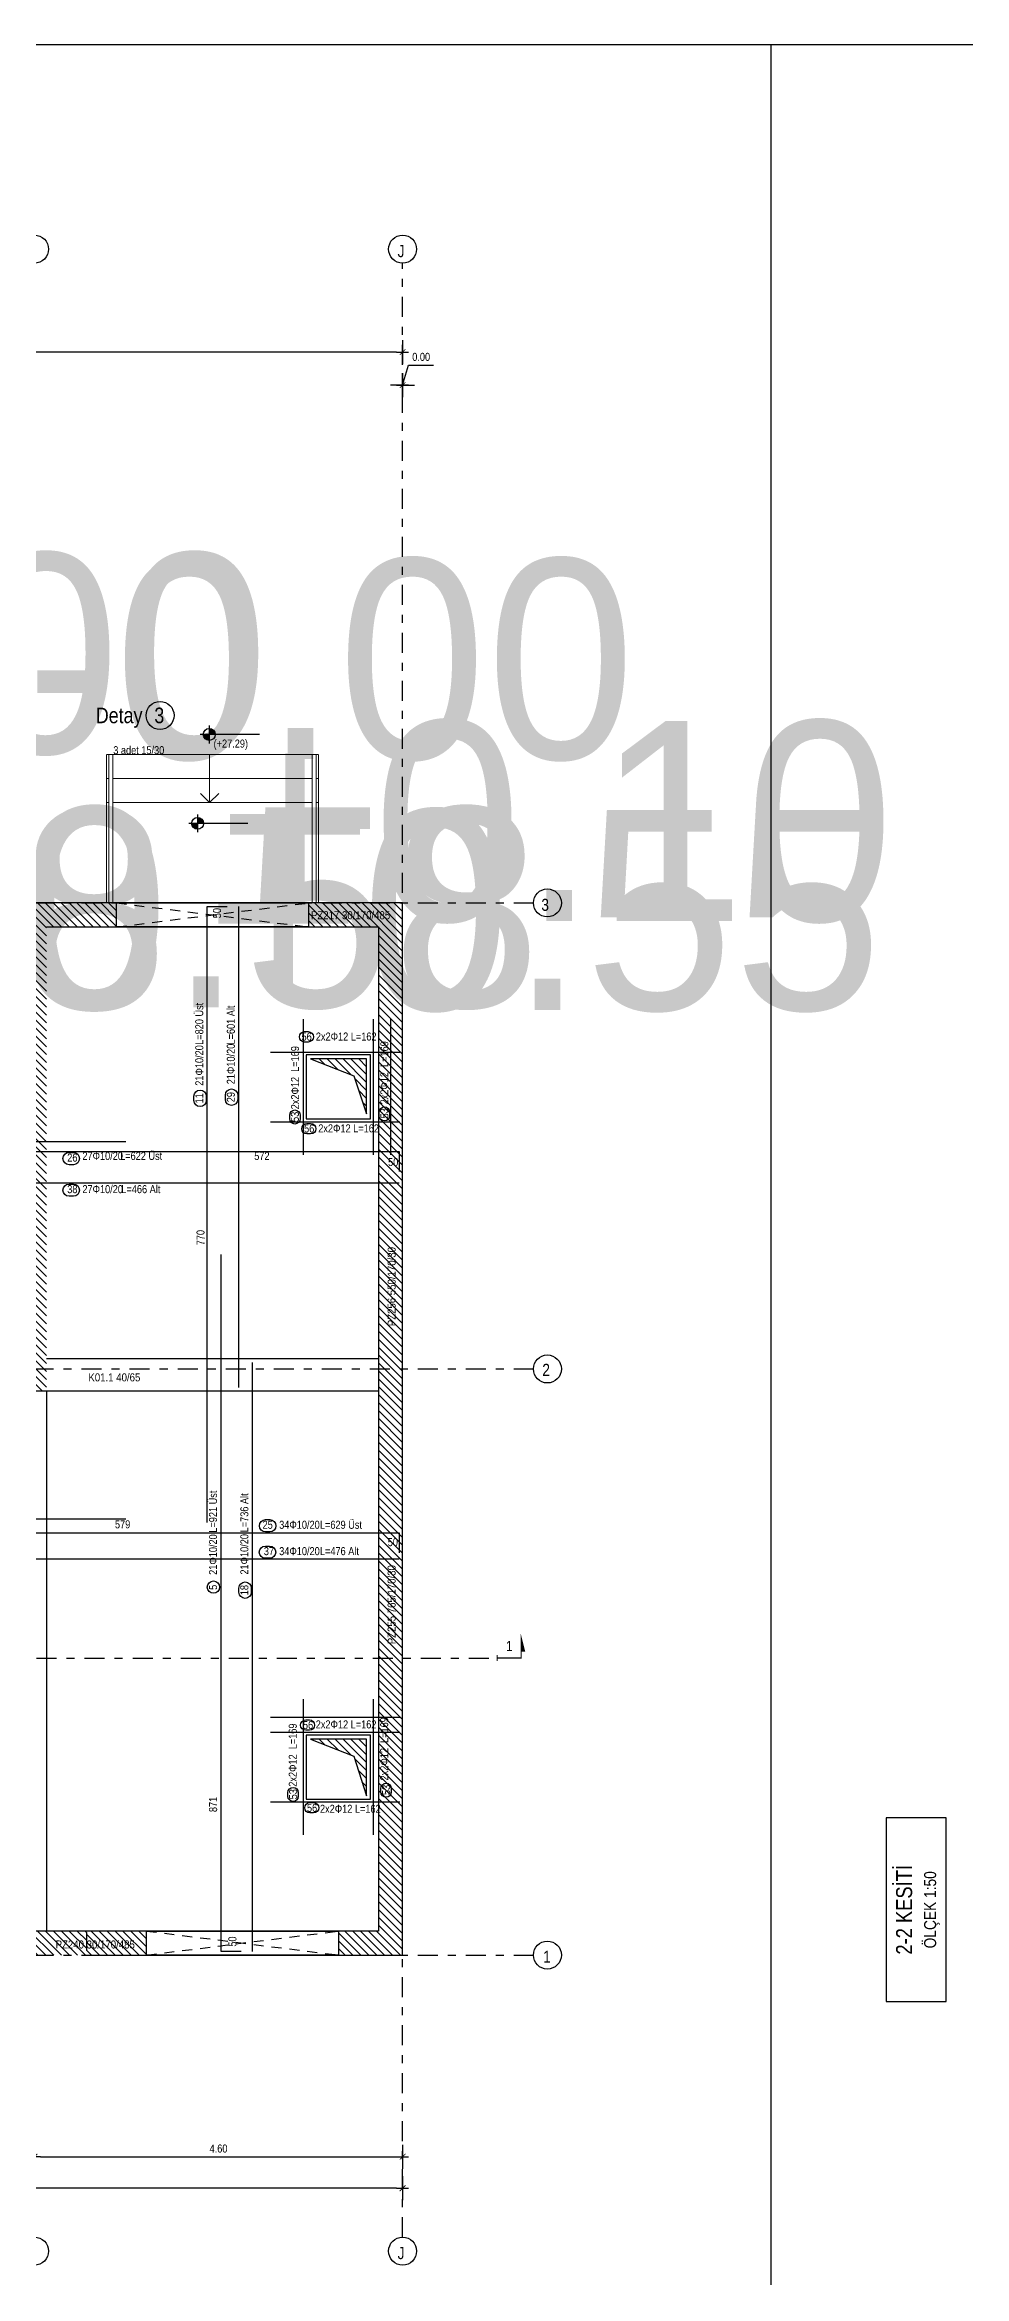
# Model space of a CAD drawing. Header units: metres. Extents: x 419734 to 420376, y 4564732 to 4565123.
# Drawn here: x 419975.08 to 419986.57, y 4565094.96 to 4565122.85 of the extents above; entities that cross this region are included whole.
import ezdxf
from ezdxf.enums import TextEntityAlignment as Align

# ---------------------------------------------------------------- set-up
doc = ezdxf.new("R2018")
doc.units = ezdxf.units.M
for name, pattern in [('CONTINUA', [0]), ('NASCOSTA', [0.375, 0.25, -0.125]), ('TRATTO-PUNTO', [1, 0.5, -0.25, 0, -0.25])]:
    doc.linetypes.add(name, pattern=pattern)
doc.layers.get('Defpoints').update_dxf_attribs({"color": 5})
for name, color, linetype in [("07-ENTITA' COPRENTE", 7, 'Continuous'), ('07-TITOLI', 4, 'CONTINUA'), ('SW_ASSI', 7, 'TRATTO-PUNTO'), ('SW_CANDELE', 252, 'Continuous'), ('SW_DIM', 33, 'Continuous'), ('SW_DIR', 33, 'Continuous'), ('SW_MAGRONE', 2, 'Continuous'), ('SW_QUOTE', 1, 'Continuous'), ('SW_SEZIONI-ARMATURA', 3, 'Continuous'), ('SW_SOTTILE_02', 1, 'Continuous'), ('SW_TESTI', 2, 'Continuous'), ('SW_TRATT_GRIGIO', 252, 'NASCOSTA'), ('SW_TRATTEGGIO_252', 252, 'Continuous'), ('SW_TXT_TESTI', 1, 'Continuous')]:
    doc.layers.add(name, color=color, linetype=linetype)
doc.layers.add('SWS_STR_Sottili-01', color=9, linetype='Continuous', lineweight=15)
doc.styles.add('Arial Narrow_5', font='ARIALN.TTF', dxfattribs={"height": 0.5})
doc.styles.add('ITALFERR', font='romans.shx', dxfattribs={"width": 0.8})
doc.styles.get("Standard").update_dxf_attribs({"font": 'arial.ttf'})
doc.styles.add('SWS', font='ARIALN.TTF')
doc.dimstyles.new('DIM-SW-50_m', dxfattribs={"dimtxt": 0.1, "dimasz": 0.075, "dimexe": 0.125, "dimexo": 0.125, "dimgap": 0.05, "dimtad": 1, "dimzin": 1, "dimdsep": 46, "dimtxsty": 'SWS', "dimblk1": 'D', "dimblk2": 'D', "dimsah": 1, "dimcen": 0.0075, "dimdle": 0.0625, "dimse1": 1, "dimse2": 1, "dimclrd": 256, "dimclre": 256, "dimclrt": 256, "dimazin": 0, "dimtfac": 0.75, "dimtmove": 1, "dimatfit": 3, "dimldrblk": 'D', "dimfxl": 0.125, "dimtvp": 1.5, "dimtolj": 1, "dimtzin": 0, "dimarcsym": 0})

# ---------------------------------------------------------------- blocks, each defined once
blk = doc.blocks.new('D')
for p, q in [((-1, 0), (1, 0)), ((0, 2), (0, -2))]:
    blk.add_line(p, q)
at = {"const_width": 0.141}
blk.add_lwpolyline([(0.48, 0.48), (-0.48, -0.48)], dxfattribs=at)
blk = doc.blocks.new('*D607')
at = {"layer": 'Defpoints', "color": 0, "ltscale": 0.5, "transparency": 16777216}
for p in [(419974.948, 4565096.455), (419979.548, 4565096.455), (419979.548, 4565096.455)]:
    blk.add_point(p, dxfattribs=at)
at = {"layer": 'SW_DIM', "lineweight": -2, "ltscale": 0.5, "transparency": 16777216}
blk.add_line((419975.023, 4565096.455), (419979.473, 4565096.455), dxfattribs=at)
at = {"layer": 'SW_DIM', "lineweight": -2, "ltscale": 0.5, "transparency": 16777216, "xscale": 0.075, "yscale": 0.075, "zscale": 0.075, "rotation": 180}
blk.add_blockref('D', (419974.948, 4565096.455), dxfattribs=at)
at = {"layer": 'SW_DIM', "lineweight": -2, "ltscale": 0.5, "transparency": 16777216, "xscale": 0.075, "yscale": 0.075, "zscale": 0.075}
blk.add_blockref('D', (419979.548, 4565096.455), dxfattribs=at)
at = {"layer": 'SW_DIM', "ltscale": 0.5, "transparency": 16777216, "insert": (419977.248, 4565096.556), "char_height": 0.1, "attachment_point": 5, "style": 'SWS'}
blk.add_mtext('\\A1;4.60', dxfattribs=at)
blk = doc.blocks.new('*D608')
at = {"layer": 'Defpoints', "color": 0, "ltscale": 0.5, "transparency": 16777216}
for p in [(419931.075, 4565096.455), (419979.548, 4565096.455), (419931.075, 4565096.06)]:
    blk.add_point(p, dxfattribs=at)
at = {"layer": 'SW_DIM', "lineweight": -2, "ltscale": 0.5, "transparency": 16777216}
blk.add_line((419979.473, 4565096.06), (419931.15, 4565096.06), dxfattribs=at)
at = {"layer": 'SW_DIM', "lineweight": -2, "ltscale": 0.5, "transparency": 16777216, "xscale": 0.075, "yscale": 0.075, "zscale": 0.075, "rotation": 180}
blk.add_blockref('D', (419931.075, 4565096.06), dxfattribs=at)
at = {"layer": 'SW_DIM', "lineweight": -2, "ltscale": 0.5, "transparency": 16777216, "xscale": 0.075, "yscale": 0.075, "zscale": 0.075}
blk.add_blockref('D', (419979.548, 4565096.06), dxfattribs=at)
at = {"layer": 'SW_DIM', "ltscale": 0.5, "transparency": 16777216, "insert": (419955.312, 4565096.162), "char_height": 0.1, "attachment_point": 5, "style": 'SWS'}
blk.add_mtext('\\A1;48.47', dxfattribs=at)
blk = doc.blocks.new('*U8')
at = {"layer": 'SW_QUOTE', "const_width": 0.0003}
blk.add_lwpolyline([(0, 0), (0.006, 0), (0.006, 0.00159)], dxfattribs=at)
at = {"layer": 'SW_QUOTE', "const_width": 0.0003, "flags": 128}
blk.add_lwpolyline([(0, -0.00075), (0, 0.00075)], dxfattribs=at)
at = {"layer": 'SW_QUOTE'}
blk.add_solid([(0.00585, 0.00159), (0.00701, 0.00159), (0.00585, 0.00624)], dxfattribs=at)
at = {"layer": 'SW_TESTI', "color": 3, "style": 'SWS'}
blk.add_attdef('SEZ', text='', height=0.0025, dxfattribs=at).set_placement((0.003, 0.003), align=Align.MIDDLE)
at = {"layer": 'SW_TESTI', "style": 'SWS'}
for tag, p in [('RIF_DOC_SEC', (0.003, -0.0055)), ('RIF_DOC', (0.003, -0.0025))]:
    blk.add_attdef(tag, text='', height=0.002, dxfattribs=at).set_placement(p, align=Align.MIDDLE)
blk = doc.blocks.new('*U189')
h = blk.add_hatch(color=256)
h.dxf.hatch_style = 1
h.paths.add_polyline_path([(0, 0), (-0.00149, 0, 0.198912), (-0.00105, -0.00105, 0.198912), (0, -0.00149)])
h.paths.add_polyline_path([(0.00149, 0, 0.198912), (0.00105, 0.00105, 0.198912), (0, 0.00149), (0, 0)])
for p, q in [((0.01253, 0), (-0.00223, 0)), ((0, 0.00223), (0, -0.00223))]:
    blk.add_line(p, q)
blk.add_circle((0, 0), 0.00149)
at = {"color": 2, "lineweight": 30, "flags": 104}
blk.add_attdef('TRAC', text='', height=0.0025, dxfattribs=at).set_placement((0.00191, 0.00337), align=Align.TOP_LEFT)
blk = doc.blocks.new('*D618')
at = {"layer": 'Defpoints', "color": 0, "ltscale": 0.5, "transparency": 16777216}
for p in [(419979.548, 4565118.597), (419979.548, 4565118.018), (419979.548, 4565112.125)]:
    blk.add_point(p, dxfattribs=at)
at = {"layer": 'SW_DIM', "lineweight": -2, "ltscale": 0.5, "transparency": 16777216}
for p, q in [((419979.548, 4565118.597), (419979.623, 4565118.848)), ((419979.623, 4565118.848), (419979.936, 4565118.848)), ((419979.473, 4565118.597), (419979.398, 4565118.597)), ((419979.623, 4565118.597), (419979.698, 4565118.597))]:
    blk.add_line(p, q, dxfattribs=at)
at = {"layer": 'SW_DIM', "lineweight": -2, "ltscale": 0.5, "transparency": 16777216, "xscale": 0.075, "yscale": 0.075, "zscale": 0.075}
blk.add_blockref('D', (419979.548, 4565118.597), dxfattribs=at)
at = {"layer": 'SW_DIM', "lineweight": -2, "ltscale": 0.5, "transparency": 16777216, "xscale": 0.075, "yscale": 0.075, "zscale": 0.075, "rotation": 180}
blk.add_blockref('D', (419979.548, 4565118.597), dxfattribs=at)
at = {"layer": 'SW_DIM', "ltscale": 0.5, "transparency": 16777216, "insert": (419979.78, 4565118.949), "char_height": 0.1, "attachment_point": 5, "style": 'SWS'}
blk.add_mtext('\\A1;0.00', dxfattribs=at)
blk = doc.blocks.new('*D619')
at = {"layer": 'Defpoints', "color": 0, "ltscale": 0.5, "transparency": 16777216}
for p in [(419931.075, 4565119.01), (419931.075, 4565118.324), (419979.548, 4565118.324)]:
    blk.add_point(p, dxfattribs=at)
at = {"layer": 'SW_DIM', "lineweight": -2, "ltscale": 0.5, "transparency": 16777216}
blk.add_line((419979.473, 4565119.01), (419931.15, 4565119.01), dxfattribs=at)
at = {"layer": 'SW_DIM', "lineweight": -2, "ltscale": 0.5, "transparency": 16777216, "xscale": 0.075, "yscale": 0.075, "zscale": 0.075, "rotation": 180}
blk.add_blockref('D', (419931.075, 4565119.01), dxfattribs=at)
at = {"layer": 'SW_DIM', "lineweight": -2, "ltscale": 0.5, "transparency": 16777216, "xscale": 0.075, "yscale": 0.075, "zscale": 0.075}
blk.add_blockref('D', (419979.548, 4565119.01), dxfattribs=at)
at = {"layer": 'SW_DIM', "ltscale": 0.5, "transparency": 16777216, "insert": (419955.312, 4565119.111), "char_height": 0.1, "attachment_point": 5, "style": 'SWS'}
blk.add_mtext('\\A1;48.47', dxfattribs=at)
blk = doc.blocks.new('*U368')
at = {"layer": 'SW_TESTI', "color": 3, "style": 'ITALFERR', "width": 0.8}
for tag, p in [('EVENTUALE_1', (0, -0.6)), ('EVENTUALE_2', (0, -1.25))]:
    blk.add_attdef(tag, text='', height=0.3, dxfattribs=at).set_placement(p, align=Align.CENTER)
at = {"layer": 'SW_TESTI', "color": 2, "style": 'ITALFERR', "width": 0.8}
blk.add_attdef('EVENTUALE_3', text='', height=0.3, dxfattribs=at).set_placement((0, -1.9), align=Align.CENTER)
at = {"color": 255}
blk.add_wipeout([(-2.295, 1.5), (-2.295, 0), (2.295, 0), (2.295, 1.5)], dxfattribs=at).dxf.layer = "07-ENTITA' COPRENTE"
at = {"layer": 'SW_SOTTILE_02', "ltscale": 0.02}
blk.add_lwpolyline([(-2.295, 0), (2.295, 0), (2.295, 1.5), (-2.295, 1.5)], close=True, dxfattribs=at)
at = {"layer": 'SW_TESTI', "color": 3, "style": 'ITALFERR', "width": 0.8}
blk.add_attdef('TITOLO', text='', height=0.4, dxfattribs=at).set_placement((0, 0.85), align=Align.CENTER)
at = {"layer": 'SW_TESTI', "color": 2, "style": 'ITALFERR', "width": 0.8}
blk.add_attdef('SCALA', text='', height=0.3, dxfattribs=at).set_placement((0, 0.25), align=Align.CENTER)

msp = doc.modelspace()

# ---------------------------------------------------------------- hatches: boundary and pattern name
at = {"layer": 'SW_TRATTEGGIO_252'}
h = msp.add_hatch(dxfattribs=at)
h.set_pattern_fill('_USER', color=256, scale=0.07, angle=135, pattern_type=0)
h.set_pattern_definition([(135, (419903.25018, 4565202.766886), (-0.049497475, -0.049497475), [])])
edge = h.paths.add_edge_path()
edge.add_line((419974.79817, 4565109.9248), (419974.79817, 4565106.3248))
edge.add_line((419974.79817, 4565106.3248), (419970.54817, 4565106.3248))
edge.add_line((419970.54817, 4565106.3248), (419970.54817, 4565108.9248))
edge.add_line((419970.54817, 4565108.9248), (419970.24817, 4565108.9248))
edge.add_line((419970.24817, 4565108.9248), (419970.24817, 4565106.3248))
edge.add_line((419970.24817, 4565106.3248), (419965.99817, 4565106.3248))
edge.add_line((419965.99817, 4565106.3248), (419965.99817, 4565108.9248))
edge.add_line((419965.99817, 4565108.9248), (419965.69817, 4565108.9248))
edge.add_line((419965.69817, 4565108.9248), (419965.69817, 4565106.3248))
edge.add_line((419965.69817, 4565106.3248), (419960.44817, 4565106.3248))
edge.add_line((419960.44817, 4565106.3248), (419960.44817, 4565108.9248))
edge.add_line((419960.44817, 4565108.9248), (419960.14817, 4565108.9248))
edge.add_line((419960.14817, 4565108.9248), (419960.14817, 4565106.0248))
edge.add_line((419960.14817, 4565106.0248), (419965.99817, 4565106.0248))
edge.add_line((419965.99817, 4565106.0248), (419970.24817, 4565106.0248))
edge.add_line((419970.24817, 4565106.0248), (419975.09817, 4565106.0248))
edge.add_line((419975.09817, 4565106.0248), (419975.09817, 4565109.93197))
h.paths.add_polyline_path([(419960.67317, 4565099.3248), (419960.02317, 4565099.3248), (419960.02317, 4565098.9748), (419960.67317, 4565098.9748)])
h.paths.add_polyline_path([(419935.49057, 4565106.6248), (419934.84057, 4565106.6248), (419934.84057, 4565105.9748), (419935.49057, 4565105.9748)])
h.paths.add_polyline_path([(419939.35571, 4565106.6248), (419938.70571, 4565106.6248), (419938.70571, 4565105.9748), (419939.35571, 4565105.9748)])
h.paths.add_polyline_path([(419931.42544, 4565106.6248), (419931.07544, 4565106.6248), (419931.07544, 4565105.9748), (419931.42544, 4565105.9748)])
h.paths.add_polyline_path([(419939.35571, 4565099.3248), (419938.70571, 4565099.3248), (419938.70571, 4565098.9748), (419939.35571, 4565098.9748)])
h.paths.add_polyline_path([(419954.59317, 4565099.6248), (419954.24317, 4565099.6248), (419954.24317, 4565098.9748), (419954.59317, 4565098.9748)])
h.paths.add_polyline_path([(419954.20317, 4565099.6248), (419953.85317, 4565099.6248), (419953.85317, 4565098.9748), (419954.20317, 4565098.9748)])
h.paths.add_polyline_path([(419954.59317, 4565112.1248), (419954.24317, 4565112.1248), (419954.24317, 4565111.4748), (419954.59317, 4565111.4748)])
h.paths.add_polyline_path([(419954.20317, 4565112.1248), (419953.85317, 4565112.1248), (419953.85317, 4565111.4748), (419954.20317, 4565111.4748)])
h.paths.add_polyline_path([(419955.59317, 4565112.1248), (419954.59317, 4565112.1248), (419954.59317, 4565111.8248), (419955.59317, 4565111.8248)])
h.paths.add_polyline_path([(419936.60571, 4565111.8248), (419936.60571, 4565112.1248), (419931.07544, 4565112.1248), (419931.07544, 4565106.6248), (419931.37544, 4565106.6248), (419931.37544, 4565111.8248)])
h.paths.add_polyline_path([(419940.90871, 4565111.8248), (419940.90871, 4565112.1248), (419939.30591, 4565112.1248), (419938.40571, 4565112.1248), (419938.40571, 4565111.8248)])
h.paths.add_polyline_path([(419948.65494, 4565111.8248), (419948.65494, 4565112.1248), (419944.51271, 4565112.1248), (419944.51271, 4565111.8248)])
h.paths.add_polyline_path([(419952.25894, 4565112.1248), (419952.25894, 4565111.8248), (419953.85317, 4565111.8248), (419953.85317, 4565112.1248)])
h.paths.add_polyline_path([(419957.34817, 4565111.8248), (419957.34817, 4565112.1248), (419955.59317, 4565112.1248), (419955.59317, 4565111.8248)])
h.paths.add_polyline_path([(419961.92317, 4565111.8248), (419961.92317, 4565112.1248), (419960.04837, 4565112.1248), (419959.74817, 4565112.1248), (419959.74817, 4565111.8248), (419960.04837, 4565111.8248), (419960.14817, 4565111.8248), (419960.14817, 4565109.9248), (419960.44817, 4565109.9248), (419960.44817, 4565111.8248)])
h.paths.add_polyline_path([(419966.97317, 4565111.8248), (419966.97317, 4565112.1248), (419964.32317, 4565112.1248), (419964.32317, 4565111.8248), (419965.69817, 4565111.8248), (419965.69817, 4565109.9248), (419965.99817, 4565109.9248), (419965.99817, 4565111.8248)])
h.paths.add_polyline_path([(419971.52317, 4565111.8248), (419971.52317, 4565112.1248), (419969.37317, 4565112.1248), (419969.37317, 4565111.8248), (419970.24817, 4565111.8248), (419970.24817, 4565109.9248), (419970.54817, 4565109.9248), (419970.54817, 4565111.8248)])
h.paths.add_polyline_path([(419973.92317, 4565112.1248), (419973.92317, 4565111.8248), (419974.79817, 4565111.8248), (419974.79817, 4565109.9248), (419975.09817, 4565109.93197), (419975.09817, 4565111.8248), (419975.09817, 4565112.1248)])
h.paths.add_polyline_path([(419975.97317, 4565111.8248), (419975.97317, 4565112.1248), (419975.09817, 4565112.1248), (419975.09817, 4565111.8248)])
h.paths.add_polyline_path([(419976.34817, 4565098.9748), (419976.34817, 4565099.2748), (419975.59817, 4565099.2748), (419975.59817, 4565098.9748)])
h.paths.add_polyline_path([(419978.74817, 4565099.2748), (419978.74817, 4565098.9748), (419979.54817, 4565098.9748), (419979.54817, 4565106.6248), (419979.54817, 4565112.1248), (419978.37317, 4565112.1248), (419978.37317, 4565111.8248), (419979.24817, 4565111.8248), (419979.24817, 4565099.2748)])
h.paths.add_polyline_path([(419973.44817, 4565099.2748), (419973.44817, 4565098.9748), (419974.79817, 4565098.9748), (419974.79817, 4565099.2748)])
h.paths.add_polyline_path([(419965.29817, 4565099.2748), (419965.29817, 4565098.9748), (419971.04817, 4565098.9748), (419971.04817, 4565099.2748)])
h.paths.add_polyline_path([(419962.89817, 4565098.9748), (419962.89817, 4565099.2748), (419960.67317, 4565099.2748), (419960.67317, 4565098.9748)])
h.paths.add_polyline_path([(419959.74817, 4565099.2748), (419959.74817, 4565098.9748), (419960.02317, 4565098.9748), (419960.02317, 4565099.2748)])
h.paths.add_polyline_path([(419957.34817, 4565098.9748), (419957.34817, 4565099.2748), (419955.59317, 4565099.2748), (419955.59317, 4565098.9748)])
h.paths.add_polyline_path([(419952.69367, 4565098.9748), (419952.69367, 4565099.2748), (419939.35571, 4565099.2748), (419939.35571, 4565098.9748)])
h.paths.add_polyline_path([(419934.27544, 4565099.2748), (419934.27544, 4565098.9748), (419938.70571, 4565098.9748), (419938.70571, 4565099.2748)])
h.paths.add_polyline_path([(419931.87544, 4565098.9748), (419931.87544, 4565099.2748), (419931.37544, 4565099.2748), (419931.37544, 4565105.9748), (419931.07544, 4565105.9748), (419931.07544, 4565098.9748)])
h = msp.add_hatch(dxfattribs=at)
h.set_pattern_fill('_USER', color=256, scale=0.07, angle=135, pattern_type=0)
h.set_pattern_definition([(135, (114.18055, 132.43215), (-0.0494974746831, -0.0494974746831), [])])
h.paths.add_polyline_path([(419979.09817, 4565109.48697), (419979.09817, 4565110.1748), (419978.39817, 4565110.1748), (419978.9367, 4565109.96211)])
h = msp.add_hatch(dxfattribs=at)
h.set_pattern_fill('_USER', color=256, scale=0.07, angle=135, pattern_type=0)
h.set_pattern_definition([(135, (114.18055, 123.93215), (-0.0494974746831, -0.0494974746831), [])])
h.paths.add_polyline_path([(419979.09817, 4565100.96352), (419979.09817, 4565101.6748), (419978.39817, 4565101.6748), (419978.9367, 4565101.46211)])
h = msp.add_hatch(dxfattribs=at)
h.set_pattern_fill('_USER', color=256, scale=0.07, angle=135, pattern_type=0)
h.set_pattern_definition([(135, (109.6133, 122.38215), (-0.0494974746831, -0.0494974746831), [])])
h.paths.add_polyline_path([(419975.59817, 4565099.2748), (419974.79817, 4565099.2748), (419974.79817, 4565098.9748), (419975.59817, 4565098.9748)])

# ---------------------------------------------------------------- linework, layer by layer
msp.add_line((419805.79921, 4565122.85209), (420103.04921, 4565122.85209))
msp.add_lwpolyline([(419984.14921, 4565122.85209), (419984.14921, 4565080.80209)])
at = {"linetype": 'ByBlock'}
for points in [[(419975.97317, 4565112.1248), (419978.37317, 4565112.1248), (419978.37317, 4565111.8248), (419975.97317, 4565111.8248)], [(419976.34817, 4565099.2748), (419978.74817, 4565099.2748), (419978.74817, 4565098.9748), (419976.34817, 4565098.9748)]]:
    msp.add_lwpolyline(points, close=True, dxfattribs=at)
at = {"layer": 'SW_ASSI', "color": 8, "ltscale": 0.5}
msp.add_line((419930.57544, 4565102.6873), (419980.73014, 4565102.6873), dxfattribs=at)
at = {"layer": 'SW_ASSI', "ltscale": 0.5}
for points in [[(419979.54817, 4565095.44923), (419979.54817, 4565120.12084)], [(419928.1377, 4565112.1248), (419981.18249, 4565112.1248)], [(419928.1377, 4565106.2998), (419981.18249, 4565106.2998)], [(419928.1377, 4565098.9748), (419981.18249, 4565098.9748)]]:
    msp.add_lwpolyline(points, dxfattribs=at)
at = {"layer": 'SW_CANDELE'}
for q in [(419977.0238, 4565113.49243), (419977.25007, 4565113.49243)]:
    msp.add_line((419977.13694, 4565113.37929), q, dxfattribs=at)
at = {"layer": 'SW_MAGRONE'}
msp.add_line((419960.14817, 4565106.0248), (419979.24817, 4565106.0248), dxfattribs=at)
for points in [[(419975.09817, 4565112.1248), (419955.59317, 4565112.1248)], [(419975.66087, 4565098.9748), (419979.54817, 4565098.9748), (419979.54817, 4565106.6248), (419979.54817, 4565112.1248), (419975.09817, 4565112.1248)], [(419975.09817, 4565111.8248), (419979.24817, 4565111.8248), (419979.24817, 4565099.2748)], [(419979.09817, 4565109.48697), (419979.09817, 4565110.1748), (419978.39817, 4565110.1748), (419978.9367, 4565109.96211), (419979.09817, 4565109.48697)], [(419979.24817, 4565106.4248), (419975.09817, 4565106.4248)], [(419975.09817, 4565106.0248), (419975.09817, 4565099.2748)], [(419979.09817, 4565100.96352), (419979.09817, 4565101.6748), (419978.39817, 4565101.6748), (419978.9367, 4565101.46211), (419979.09817, 4565100.96352)], [(419979.24817, 4565099.2748), (419960.67317, 4565099.2748), (419960.67317, 4565098.9748), (419960.67317, 4565098.9748)], [(419975.59817, 4565099.25805), (419975.59817, 4565099.0375)]]:
    msp.add_lwpolyline(points, dxfattribs=at)
for points in [[(419979.14817, 4565110.2248), (419978.34317, 4565110.2248), (419978.34317, 4565109.4248), (419979.14817, 4565109.4248)], [(419979.14817, 4565101.7248), (419978.34317, 4565101.7248), (419978.34317, 4565100.9248), (419979.14817, 4565100.9248)]]:
    msp.add_lwpolyline(points, close=True, dxfattribs=at)
at = {"layer": 'SW_SEZIONI-ARMATURA'}
for points in [[(419977.10617, 4565104.3823), (419977.10617, 4565112.0798), (419977.35617, 4565112.0798)], [(419977.50017, 4565106.0698), (419977.50017, 4565112.0798)], [(419978.30817, 4565108.97829), (419978.30817, 4565110.67131)], [(419979.18317, 4565108.97829), (419979.18317, 4565110.67131)], [(419979.3993, 4565108.97829), (419979.3993, 4565110.67131)], [(419977.89666, 4565110.2598), (419979.51317, 4565110.2598)], [(419977.89666, 4565109.3898), (419979.51317, 4565109.3898)], [(419969.23067, 4565109.1418), (419976.09067, 4565109.1418)], [(419973.78067, 4565109.0188), (419979.50317, 4565109.0188), (419979.50317, 4565108.7688)], [(419974.84317, 4565108.6248), (419979.50317, 4565108.6248)], [(419977.52917, 4565099.0198), (419977.27917, 4565099.0198), (419977.27917, 4565107.7298)], [(419977.67317, 4565099.0198), (419977.67317, 4565106.3798)], [(419969.20567, 4565104.42517), (419976.09067, 4565104.42517)], [(419973.71817, 4565104.25217), (419979.50317, 4565104.25217), (419979.50317, 4565104.00217)], [(419974.74317, 4565103.92576), (419979.50317, 4565103.92576)], [(419978.30817, 4565100.47829), (419978.30817, 4565102.17131)], [(419979.18317, 4565100.47829), (419979.18317, 4565102.17131)], [(419977.89666, 4565101.94791), (419979.51317, 4565101.94791)], [(419977.89666, 4565101.7598), (419979.51317, 4565101.7598)], [(419977.89666, 4565100.8898), (419979.51317, 4565100.8898)]]:
    msp.add_lwpolyline(points, dxfattribs=at)
at = {"layer": 'SW_TRATT_GRIGIO', "ltscale": 0.5}
for points in [[(419975.97317, 4565111.8248), (419978.37317, 4565112.1248)], [(419975.97317, 4565112.1248), (419978.37317, 4565111.8248)], [(419976.34817, 4565098.9748), (419978.74817, 4565099.2748)], [(419976.34817, 4565099.2748), (419978.74817, 4565098.9748)]]:
    msp.add_lwpolyline(points, dxfattribs=at)
for points in [[(419975.97317, 4565112.1248), (419978.37317, 4565112.1248), (419978.37317, 4565111.8248), (419975.97317, 4565111.8248)], [(419976.34817, 4565099.2748), (419978.74817, 4565099.2748), (419978.74817, 4565098.9748), (419976.34817, 4565098.9748)]]:
    msp.add_lwpolyline(points, close=True, dxfattribs=at)
at = {"layer": 'SW_TXT_TESTI'}
for points in [[(419978.32325, 4565110.51585), (419978.36915, 4565110.51585, -1), (419978.36915, 4565110.3858), (419978.32325, 4565110.3858, -1)], [(419977.33451, 4565109.6697), (419977.33451, 4565109.7237, -1), (419977.48751, 4565109.7237), (419977.48751, 4565109.6697, -1)], [(419976.94051, 4565109.65489), (419976.94051, 4565109.70889, -1), (419977.09351, 4565109.70889), (419977.09351, 4565109.65489, -1)], [(419978.13747, 4565109.42612), (419978.13747, 4565109.47202, -1), (419978.26752, 4565109.47202), (419978.26752, 4565109.42612, -1)], [(419979.25595, 4565109.46503), (419979.25595, 4565109.51093, -1), (419979.386, 4565109.51093), (419979.386, 4565109.46503, -1)], [(419978.35339, 4565109.3681), (419978.39929, 4565109.3681, -1), (419978.39929, 4565109.23805), (419978.35339, 4565109.23805, -1)], [(419975.38034, 4565109.00564), (419975.43434, 4565109.00564, -1), (419975.43434, 4565108.85264), (419975.38034, 4565108.85264, -1)], [(419975.38034, 4565108.61164), (419975.43434, 4565108.61164, -1), (419975.43434, 4565108.45864), (419975.38034, 4565108.45864, -1)], [(419977.83454, 4565104.4171), (419977.88854, 4565104.4171, -1), (419977.88854, 4565104.2641), (419977.83454, 4565104.2641, -1)], [(419977.83298, 4565104.08726), (419977.88698, 4565104.08726, -1), (419977.88698, 4565103.93426), (419977.83298, 4565103.93426, -1)], [(419977.50384, 4565103.50836), (419977.50384, 4565103.56236, -1), (419977.65684, 4565103.56236), (419977.65684, 4565103.50836, -1)], [(419978.33767, 4565101.91378), (419978.38357, 4565101.91378, -1), (419978.38357, 4565101.78373), (419978.33767, 4565101.78373, -1)], [(419978.1148, 4565100.95894), (419978.1148, 4565101.00484, -1), (419978.24485, 4565101.00484), (419978.24485, 4565100.95894, -1)], [(419978.39053, 4565100.88048), (419978.43643, 4565100.88048, -1), (419978.43643, 4565100.75043), (419978.39053, 4565100.75043, -1)], [(419979.2767, 4565101.01219), (419979.2767, 4565101.05809, -1), (419979.40675, 4565101.05809), (419979.40675, 4565101.01219, -1)]]:
    msp.add_lwpolyline(points, format="xyb", close=True, dxfattribs=at)
at = {"layer": 'SW_TXT_TESTI', "color": 1}
for centre in [(419974.94817, 4565120.29584), (419979.54817, 4565120.29584), (419976.51795, 4565114.46781), (419981.35749, 4565112.1248), (419981.35749, 4565106.2998), (419981.35749, 4565098.9748), (419974.94817, 4565095.27423), (419979.54817, 4565095.27423)]:
    msp.add_circle(centre, 0.175, dxfattribs=at)
at = {"layer": 'SW_TXT_TESTI'}
msp.add_circle((419977.18444, 4565103.57407), 0.0765, dxfattribs=at)
at = {"layer": 'SWS_STR_Sottili-01', "color": 1}
for p, q in [((419978.49317, 4565113.97929), (419975.85317, 4565113.97929)), ((419975.87817, 4565112.1248), (419975.87817, 4565113.97929)), ((419975.92817, 4565112.1248), (419975.92817, 4565113.97929)), ((419977.13694, 4565113.37929), (419977.13694, 4565113.97929)), ((419978.41817, 4565112.1248), (419978.41817, 4565113.97929)), ((419978.46817, 4565112.1248), (419978.46817, 4565113.97929)), ((419975.87817, 4565113.67929), (419975.85317, 4565113.67929)), ((419978.41817, 4565113.67929), (419975.92817, 4565113.67929)), ((419977.13694, 4565113.37929), (419977.0238, 4565113.49243)), ((419977.13694, 4565113.37929), (419977.25007, 4565113.49243)), ((419978.49317, 4565113.67929), (419978.46817, 4565113.67929)), ((419975.87817, 4565113.37929), (419975.85317, 4565113.37929)), ((419978.41817, 4565113.37929), (419975.92817, 4565113.37929)), ((419978.49317, 4565113.37929), (419978.46817, 4565113.37929))]:
    msp.add_line(p, q, dxfattribs=at)
for points in [[(419975.84817, 4565113.97929), (419975.84817, 4565112.1248)], [(419978.49817, 4565112.1248), (419978.49817, 4565113.97929)]]:
    msp.add_lwpolyline(points, dxfattribs=at)

# ---------------------------------------------------------------- block references
ref = msp.add_blockref('*U8', (419980.73014, 4565102.6873), dxfattribs=dict(xscale=50, yscale=50, zscale=50))
ref.add_attrib('SEZ', '1', dxfattribs={"layer": 'SW_TESTI', "color": 3, "height": 0.125, "style": 'SWS'}).set_placement((419980.88014, 4565102.8373), align=Align.MIDDLE)
at = {"layer": '07-TITOLI'}
ref = msp.add_blockref('*U368', (419986.33903, 4565099.54054), dxfattribs=dict(at, xscale=0.5, yscale=0.5, zscale=0.5, rotation=90.00000000000006))
ref.add_attrib('TITOLO', '2-2 KESİTİ', dxfattribs={"layer": 'SW_TESTI', "color": 3, "height": 0.2, "rotation": 90, "style": 'SWS'}).set_placement((419985.91403, 4565099.54054), align=Align.CENTER)
ref.add_attrib('SCALA', 'ÖLÇEK 1:50', dxfattribs={"layer": 'SW_TESTI', "height": 0.15, "rotation": 90, "style": 'SWS'}).set_placement((419986.21403, 4565099.54054), align=Align.CENTER)
at = {"layer": 'SW_QUOTE', "ltscale": 0.5}
ref = msp.add_blockref('*U189', (419968.20694, 4565116.32681), dxfattribs=dict(at, xscale=50, yscale=50, zscale=50))
lines = msp.add_mtext('+-0.00', dxfattribs={"layer": '0', "color": 2, "insert": (419968.30268, 4565116.49537), "char_height": 2.5, "attachment_point": 1})
ref.add_attrib('TRAC', '', (419968.30268, 4565116.49537), dxfattribs={"flags": 104}).embed_mtext(lines)
ref = msp.add_blockref('*U189', (419972.78687, 4565116.25593), dxfattribs=dict(at, xscale=50, yscale=50, zscale=50))
lines = msp.add_mtext('+-0.00', dxfattribs={"layer": '0', "color": 2, "insert": (419972.88261, 4565116.42449), "char_height": 2.5, "attachment_point": 1})
ref.add_attrib('TRAC', '', (419972.88261, 4565116.42449), dxfattribs={"flags": 104}).embed_mtext(lines)
ref = msp.add_blockref('*U189', (419977.13199, 4565114.23018), dxfattribs=dict(at, xscale=50, yscale=50, zscale=50))
lines = msp.add_mtext('+0.10', dxfattribs={"layer": '0', "color": 2, "insert": (419977.22773, 4565114.39874), "char_height": 2.5, "attachment_point": 1})
ref.add_attrib('TRAC', '', (419977.22773, 4565114.39874), dxfattribs={"flags": 104}).embed_mtext(lines)
ref = msp.add_blockref('*U189', (419968.06829, 4565113.12973), dxfattribs=dict(at, xscale=50, yscale=50, zscale=50))
lines = msp.add_mtext('+0.58', dxfattribs={"layer": '0', "color": 2, "insert": (419968.16403, 4565113.29829), "char_height": 2.5, "attachment_point": 1})
ref.add_attrib('TRAC', '', (419968.16403, 4565113.29829), dxfattribs={"flags": 104}).embed_mtext(lines)
ref = msp.add_blockref('*U189', (419972.72039, 4565113.15175), dxfattribs=dict(at, xscale=50, yscale=50, zscale=50))
lines = msp.add_mtext('+0.58', dxfattribs={"layer": '0', "color": 2, "insert": (419972.81613, 4565113.32031), "char_height": 2.5, "attachment_point": 1})
ref.add_attrib('TRAC', '', (419972.81613, 4565113.32031), dxfattribs={"flags": 104}).embed_mtext(lines)
ref = msp.add_blockref('*U189', (419976.98669, 4565113.11939), dxfattribs=dict(at, xscale=50, yscale=50, zscale=50))
lines = msp.add_mtext('+0.55', dxfattribs={"layer": '0', "color": 2, "insert": (419977.08243, 4565113.28795), "char_height": 2.5, "attachment_point": 1})
ref.add_attrib('TRAC', '', (419977.08243, 4565113.28795), dxfattribs={"flags": 104}).embed_mtext(lines)

# ---------------------------------------------------------------- texts
at = {"layer": 'SW_DIR', "char_height": 0.1, "width": 1.0719735, "attachment_point": 1, "style": 'Arial Narrow_5'}
for s, insert in [('3 adet 15/30', (419975.93309, 4565114.08378)), ('(+27.{\\fArial Narrow|b0|i0|c162|p34;29})', (419977.18665, 4565114.16636))]:
    msp.add_mtext(s, dxfattribs=dict(at, insert=insert))
at = {"layer": 'SW_TXT_TESTI', "color": 4, "style": 'SWS'}
for s, height, p in [('J', 0.15, (419979.48583, 4565120.196)), ('Detay', 0.195, (419975.71485, 4565114.37091)), ('3', 0.195, (419976.4463, 4565114.37091)), ('3', 0.15, (419981.28183, 4565112.02587)), ('2', 0.15, (419981.29395, 4565106.21387)), ('1', 0.15, (419981.30417, 4565098.87884)), ('J', 0.15, (419979.48583, 4565095.17439))]:
    msp.add_text(s, height=height, rotation=0.110239, dxfattribs=at).set_placement(p)
at = {"layer": 'SW_TXT_TESTI', "color": 2, "linetype": 'Continuous', "lineweight": 5, "style": 'SWS'}
for s, p in [('50', (419977.27876, 4565111.9335)), ('L=820 Üst', (419977.05751, 4565110.35106)), ('L=601 Alt', (419977.45151, 4565110.35542)), ('21Φ10/20', (419977.45151, 4565109.85872)), ('21Φ10/20', (419977.05751, 4565109.84018)), ('770', (419977.07298, 4565107.84627)), ('L=921 Üst', (419977.22944, 4565104.25393)), ('L=736 Alt', (419977.62084, 4565104.25818)), ('21Φ10/20', (419977.22944, 4565103.72687)), ('21Φ10/20', (419977.62084, 4565103.73001)), ('871', (419977.23021, 4565100.7618)), ('50', (419977.47152, 4565099.0798))]:
    msp.add_text(s, height=0.1, rotation=90, dxfattribs=at).set_placement(p)
at = {"layer": 'SW_TXT_TESTI', "color": 2, "style": 'SWS', "width": 1.05}
for s, p in [('PZ217 30/170/485', (419978.40326, 4565111.92081)), ('K01.1 40/65', (419975.62243, 4565106.14492)), ('PZ240 30/170/485', (419975.21272, 4565099.05708))]:
    msp.add_text(s, height=0.1, dxfattribs=at).set_placement(p)
at = {"layer": 'SW_TXT_TESTI', "color": 7, "linetype": 'Continuous', "lineweight": 5, "style": 'SWS'}
for s, p in [('56', (419978.28556, 4565110.40372)), ('56', (419978.31704, 4565109.25516)), ('26', (419975.35794, 4565108.89146)), ('38', (419975.35794, 4565108.49746)), ('25', (419977.79861, 4565104.30293)), ('37', (419977.81429, 4565103.97309)), ('56', (419978.30282, 4565101.80038)), ('56', (419978.35318, 4565100.76437))]:
    msp.add_text(s, height=0.1, dxfattribs=at).set_placement(p)
for s, p in [('11', (419977.05751, 4565109.61896)), ('29', (419977.45151, 4565109.63377)), ('53', (419979.3701, 4565109.43141)), ('53', (419978.25208, 4565109.38766)), ('5', (419977.22944, 4565103.53911)), ('18', (419977.62084, 4565103.47243)), ('53', (419978.23052, 4565100.92118)), ('53', (419979.39242, 4565100.97496))]:
    msp.add_text(s, height=0.1, rotation=90, dxfattribs=at).set_placement(p)
at = {"layer": 'SW_TXT_TESTI', "color": 2, "linetype": 'Continuous', "lineweight": 5, "style": 'SWS'}
for s, p in [('27Φ10/20', (419975.5471, 4565108.91264)), ('L=622 Üst', (419976.01893, 4565108.91264)), ('572', (419977.69459, 4565108.91264)), ('50', (419979.36748, 4565108.83698)), ('27Φ10/20', (419975.5471, 4565108.49746)), ('L=466 Alt', (419976.03408, 4565108.49746)), ('579', (419975.95424, 4565104.30851)), ('34Φ10/20', (419978.00597, 4565104.30293)), ('L=629 Üst', (419978.51503, 4565104.30293)), ('34Φ10/20', (419978.00597, 4565103.97309)), ('L=476 Alt', (419978.51503, 4565103.97309)), ('50', (419979.3621, 4565104.0856))]:
    msp.add_text(s, height=0.1, dxfattribs=at).set_placement(p)
at = {"layer": 'SW_TXT_TESTI', "color": 2, "style": 'SWS', "width": 1.05}
for s, p in [('PZ256 550/170/30', (419979.46091, 4565106.83447)), ('PZ255 765/170/30', (419979.46056, 4565102.85918))]:
    msp.add_text(s, height=0.1, rotation=90, dxfattribs=at).set_placement(p)
at = {"layer": 'SW_TXT_TESTI', "color": 2, "char_height": 0.1, "width": 0.7640492, "attachment_point": 1, "style": 'SWS'}
for s, insert in [('2{\\fArial Narrow|b0|i0|c162|p34;x2}Φ12 L=162', (419978.46411, 4565110.5048)), ('{\\fArial Narrow|b0|i0|c162|p34;2x}2Φ12 L=162', (419978.49424, 4565109.35705)), ('{\\fArial Narrow|b0|i0|c162|p34;2x}2Φ12 L=162', (419978.46288, 4565101.90772)), ('{\\fArial Narrow|b0|i0|c162|p34;2x}2Φ12 L=162', (419978.51574, 4565100.85316))]:
    msp.add_mtext(s, dxfattribs=dict(at, insert=insert))
at = {"layer": 'SW_TXT_TESTI', "color": 2, "char_height": 0.1, "attachment_point": 1, "rotation": 90, "style": 'SWS'}
for insert, width in [((419979.27019, 4565109.60631), 0.8024937), ((419978.1541, 4565109.5453), 0.8024937), ((419978.12539, 4565101.07889), 0.9872191), ((419979.2682, 4565101.15755), 0.9813261)]:
    msp.add_mtext('{\\fArial Narrow|b0|i0|c162|p34;2x}2Φ12{\\fArial Narrow|b0|i0|c162|p34;  }L=169', dxfattribs=dict(at, insert=insert, width=width))

# ---------------------------------------------------------------- dimensions: what is measured, and where the dimension line sits
at = {"layer": 'SW_DIM', "ltscale": 0.5}
for base, p1, p2, picture, middle in [((419931.07544, 4565119.01039), (419979.54817, 4565118.32442), (419931.07544, 4565118.32442), '*D619', (419955.31181, 4565119.11145)), ((419979.5481675113, 4565118.596769684), (419979.5481675113, 4565118.0176462792), (419979.5481675113, 4565112.1247995133), '*D618', (419979.6734847009, 4565118.9488842813)), ((419931.07544, 4565096.06045), (419979.54817, 4565096.45457), (419931.07544, 4565096.45457), '*D608', (419955.31181, 4565096.16151)), ((419979.54817, 4565096.45457), (419974.94817, 4565096.45457), (419979.54817, 4565096.45457), '*D607', (419977.24817, 4565096.55563))]:
    dim = msp.add_linear_dim(base=base, p1=p1, p2=p2, dimstyle='DIM-SW-50_m', dxfattribs=at)
    dim.commit()
    dim.dimension.update_dxf_attribs({"geometry": picture, "text_midpoint": middle})

doc.saveas('drawing.dxf')
